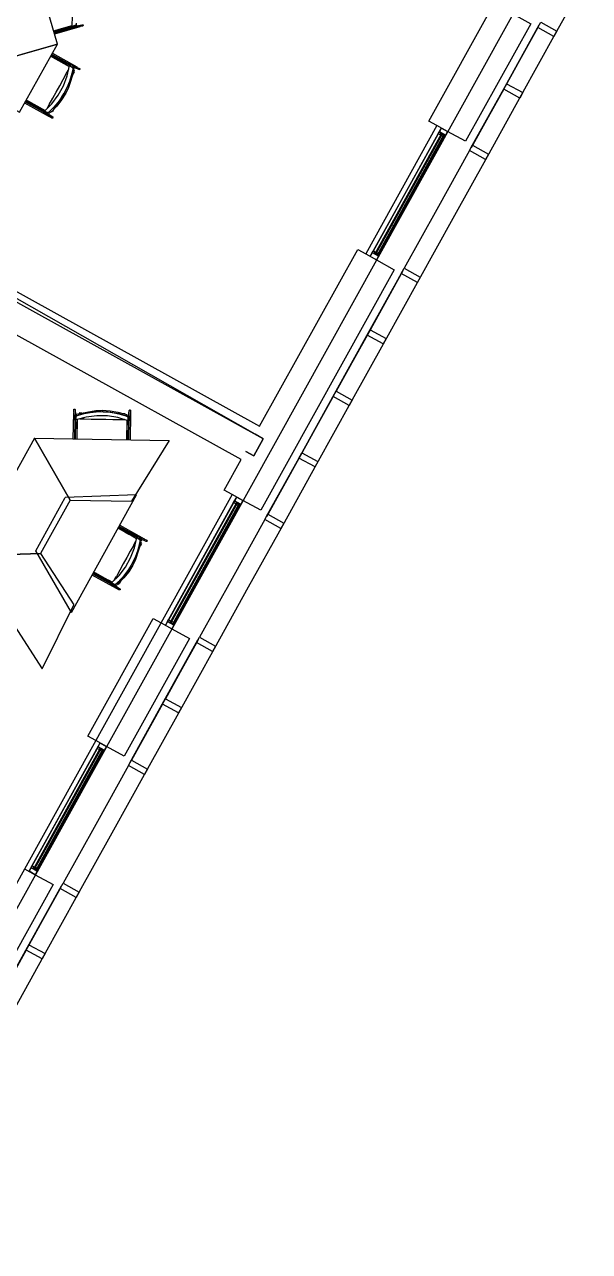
# Model space of a CAD drawing. Header units: metres. Extents: x 3.2 to 22.3, y 0.7 to 22.8.
# Drawn here: x 19.907 to 21.724, y 11.89 to 15.84 of the extents above; entities that cross this region are included whole.
import ezdxf

# ---------------------------------------------------------------- set-up
doc = ezdxf.new("R2010")
doc.units = ezdxf.units.M
for name, color, linetype in [('ARREDI', 9, 'Continuous'), ('INFISSI_VETRATE', 4, 'Continuous'), ('PARETI_STRUTTURE', 7, 'Continuous')]:
    doc.layers.add(name, color=color, linetype=linetype)

msp = doc.modelspace()

# ---------------------------------------------------------------- linework, layer by layer
at = {"layer": 'ARREDI'}
for points in [[(19.7714, 15.7082), (20.0123, 15.7772), (19.9432, 16.0181)], [(21.5621, 15.8392), (21.5625, 15.839), (21.4527, 15.641), (21.4524, 15.6412)], [(19.6716, 15.6796), (19.8908, 15.5581), (20.0122, 15.7772)], [(21.4524, 15.6412), (21.4527, 15.641), (21.343, 15.443), (21.3426, 15.4432)], [(21.241, 15.4949), (21.2471, 15.4915), (21.2438, 15.4856), (21.2377, 15.4889)], [(21.241, 15.4949), (21.2477, 15.507), (21.2677, 15.496), (21.2576, 15.4776), (21.2564, 15.4783), (21.2598, 15.4845)], [(21.2455, 15.4846), (21.2438, 15.4856), (21.2454, 15.4884), (21.2471, 15.4875)], [(21.2529, 15.4802), (21.2474, 15.4833), (21.2499, 15.4877), (21.2554, 15.4847)], [(21.2584, 15.482), (21.2565, 15.4785), (21.2551, 15.4793), (21.257, 15.4828)], [(21.0254, 15.1059), (21.0442, 15.0955), (21.0476, 15.1017), (21.0488, 15.101), (21.0387, 15.0827), (21.0187, 15.0938)], [(21.0254, 15.1059), (21.0287, 15.1119), (21.0347, 15.1085), (21.0314, 15.1026)], [(21.0365, 15.1076), (21.0349, 15.1047), (21.0332, 15.1057), (21.0347, 15.1085)], [(21.0442, 15.1036), (21.0417, 15.0992), (21.0362, 15.1022), (21.0386, 15.1067)], [(21.0456, 15.098), (21.0442, 15.0988), (21.0461, 15.1022), (21.0475, 15.1014)], [(21.1231, 15.0472), (21.1234, 15.047), (21.0137, 14.849), (21.0133, 14.8491)], [(21.0133, 14.8491), (21.0137, 14.849), (20.9039, 14.6509), (20.9035, 14.6511)], [(20.9035, 14.6511), (20.9039, 14.6509), (20.7941, 14.4529), (20.7938, 14.4531)], [(20.0719, 14.5674), (20.0709, 14.5703)], [(20.0532, 14.3092), (19.9383, 14.508)], [(20.7938, 14.4531), (20.7941, 14.4529), (20.6844, 14.2549), (20.684, 14.2551)], [(20.5824, 14.3068), (20.5885, 14.3035), (20.5852, 14.2975), (20.5791, 14.3009)], [(20.5824, 14.3068), (20.5891, 14.319), (20.6091, 14.3079), (20.599, 14.2895), (20.5978, 14.2902), (20.6012, 14.2964)], [(20.5869, 14.2966), (20.5852, 14.2975), (20.5868, 14.3004), (20.5885, 14.2994)], [(20.5943, 14.2921), (20.5888, 14.2952), (20.5913, 14.2996), (20.5968, 14.2966)], [(20.5998, 14.2939), (20.5979, 14.2904), (20.5965, 14.2912), (20.5984, 14.2947)], [(20.2676, 14.189), (20.2705, 14.1885)], [(20.3668, 13.9178), (20.3856, 13.9074), (20.389, 13.9136), (20.3902, 13.913), (20.38, 13.8946), (20.3601, 13.9057)], [(20.3668, 13.9178), (20.3701, 13.9238), (20.3761, 13.9205), (20.3728, 13.9145)], [(20.3778, 13.9195), (20.3763, 13.9166), (20.3746, 13.9176), (20.3761, 13.9204)], [(20.3856, 13.9155), (20.3831, 13.9111), (20.3776, 13.9141), (20.38, 13.9186)], [(20.387, 13.9099), (20.3856, 13.9107), (20.3875, 13.9142), (20.3889, 13.9134)], [(20.4645, 13.8591), (20.4648, 13.8589), (20.3551, 13.6609), (20.3547, 13.6611)], [(20.3547, 13.6611), (20.3551, 13.6609), (20.2453, 13.4629), (20.2449, 13.4631)], [(20.1434, 13.5148), (20.1494, 13.5114), (20.1461, 13.5055), (20.1401, 13.5088)], [(20.1434, 13.5148), (20.1501, 13.5269), (20.1701, 13.5158), (20.1599, 13.4975), (20.1587, 13.4981), (20.1622, 13.5043)], [(20.1478, 13.5045), (20.1461, 13.5055), (20.1477, 13.5083), (20.1494, 13.5074)], [(20.1552, 13.5001), (20.1497, 13.5031), (20.1522, 13.5076), (20.1577, 13.5045)], [(20.1608, 13.5018), (20.1589, 13.4984), (20.1574, 13.4992), (20.1594, 13.5026)], [(19.9277, 13.1258), (19.9465, 13.1154), (19.95, 13.1216), (19.9511, 13.1209), (19.941, 13.1026), (19.921, 13.1136)], [(19.9277, 13.1258), (19.931, 13.1317), (19.9371, 13.1284), (19.9338, 13.1224)], [(19.9388, 13.1275), (19.9372, 13.1246), (19.9355, 13.1255), (19.9371, 13.1284)], [(19.9465, 13.1235), (19.944, 13.119), (19.9385, 13.1221), (19.941, 13.1266)], [(19.9479, 13.1179), (19.9465, 13.1186), (19.9484, 13.1221), (19.9498, 13.1213)], [(20.0254, 13.067), (20.0258, 13.0668), (19.916, 12.8688), (19.9156, 12.869)], [(19.9156, 12.869), (19.916, 12.8688), (19.8062, 12.6708), (19.8059, 12.671)]]:
    msp.add_lwpolyline(points, close=True, dxfattribs=at)
for points in [[(20.0711, 15.8382), (20.0656, 15.8361), (20.0601, 15.834), (20.0603, 15.8682), (20.0556, 15.9021), (20.0462, 15.9351), (20.0321, 15.9664), (20.0138, 15.9953), (20.0196, 15.9965), (20.0254, 15.9976), (20.0263, 15.9973), (20.0276, 15.9962), (20.0291, 15.9945), (20.0306, 15.9925)], [(20.0728, 15.8452), (20.0726, 15.8428), (20.0722, 15.8405), (20.0717, 15.8389), (20.0711, 15.8382)], [(20.0728, 15.8452), (20.0726, 15.8426), (20.0722, 15.8404), (20.0717, 15.8389), (20.0711, 15.8382)], [(19.9999, 15.8203), (20.0038, 15.8214), (20.0184, 15.8256), (20.0331, 15.8298), (20.0478, 15.834), (20.0601, 15.8375)], [(20.0606, 15.8302), (20.0601, 15.8308), (20.0598, 15.8315), (20.0597, 15.8322), (20.0599, 15.8329), (20.0604, 15.8335)], [(20.0601, 15.834), (20.0631, 15.8337)], [(20.0631, 15.8337), (20.0601, 15.834)], [(20.0639, 15.8325), (20.064, 15.8317), (20.0638, 15.831), (20.0633, 15.8304), (20.0627, 15.83), (20.0622, 15.8298), (20.0622, 15.8298), (20.062, 15.8298), (20.0612, 15.8299), (20.0606, 15.8302)], [(20.075, 15.8379), (20.0695, 15.8357), (20.0681, 15.8352)], [(20.0721, 15.8345), (20.0715, 15.8351), (20.0712, 15.8358), (20.0712, 15.8365), (20.0714, 15.8372), (20.0718, 15.8378), (20.0718, 15.8378), (20.0724, 15.8382), (20.0725, 15.8383), (20.0731, 15.8384), (20.0738, 15.8383)], [(20.075, 15.8374), (20.0753, 15.8367), (20.0754, 15.836), (20.0752, 15.8353), (20.0748, 15.8347), (20.0747, 15.8346), (20.0742, 15.8343), (20.074, 15.8342), (20.0735, 15.8341), (20.0727, 15.8342), (20.0721, 15.8345)], [(20.0836, 15.8343), (20.0838, 15.8337)], [(20.0841, 15.8329), (20.084, 15.8332), (20.0838, 15.8337)], [(20.0841, 15.8328), (20.0841, 15.8328)], [(20.0909, 15.8387), (20.0913, 15.8393), (20.0919, 15.8397), (20.0924, 15.8399), (20.0924, 15.8399), (20.0926, 15.8399), (20.0934, 15.8398), (20.0941, 15.8395)], [(20.0941, 15.8395), (20.0946, 15.839), (20.0949, 15.8383), (20.0949, 15.8375), (20.0947, 15.8368), (20.0943, 15.8362), (20.0937, 15.8358), (20.0932, 15.8356), (20.0932, 15.8356), (20.0929, 15.8356), (20.0922, 15.8357), (20.0915, 15.836)], [(20.0507, 15.7047), (20.0416, 15.7098), (20.0303, 15.716), (20.019, 15.7223), (20.0077, 15.7286), (19.9964, 15.7348), (19.9905, 15.7381)], [(19.981, 15.5565), (19.9755, 15.5589), (19.9702, 15.5614), (19.9945, 15.5854), (20.0152, 15.6127), (20.0318, 15.6427), (20.044, 15.6747), (20.0515, 15.7081), (20.0564, 15.7049), (20.0613, 15.7016), (20.0617, 15.7007), (20.0618, 15.6991), (20.0617, 15.6968), (20.0614, 15.6943)], [(19.979, 15.5701), (19.9859, 15.5826), (19.9971, 15.6028), (20.0083, 15.6229), (20.0195, 15.6432), (20.0307, 15.6634), (20.0418, 15.6835), (20.0488, 15.696)], [(20.0614, 15.6943), (20.0571, 15.6754), (20.0512, 15.6568), (20.0439, 15.6387), (20.0364, 15.6238)], [(20.0614, 15.6942), (20.057, 15.6752), (20.0512, 15.6567), (20.0439, 15.6387), (20.0364, 15.6238)], [(20.042, 15.6838), (20.0488, 15.696)], [(20.0538, 15.7078), (20.0515, 15.7081)], [(20.0524, 15.708), (20.0519, 15.7085), (20.0516, 15.7092), (20.0516, 15.71), (20.0518, 15.7107), (20.0522, 15.7113), (20.0529, 15.7117)], [(20.0528, 15.7117), (20.0536, 15.7119), (20.0543, 15.7118), (20.0545, 15.7117), (20.0546, 15.7117), (20.055, 15.7114), (20.0555, 15.7109), (20.0558, 15.7102), (20.0558, 15.7095)], [(20.0589, 15.7052), (20.0603, 15.7043), (20.0638, 15.7019)], [(20.0613, 15.7016), (20.0617, 15.7008), (20.0619, 15.6991), (20.0617, 15.6969), (20.0614, 15.6944)], [(20.0647, 15.701), (20.064, 15.7008), (20.0632, 15.7009), (20.0627, 15.7012), (20.0626, 15.7013), (20.0621, 15.7018), (20.0618, 15.7025), (20.0618, 15.7032), (20.062, 15.7039), (20.0624, 15.7045), (20.0631, 15.7049)], [(20.0631, 15.6942), (20.0625, 15.6944), (20.062, 15.6944), (20.0618, 15.6945)], [(20.0631, 15.7049), (20.0638, 15.7051), (20.0645, 15.705), (20.0651, 15.7048), (20.0652, 15.7047), (20.0657, 15.7042), (20.0657, 15.7042), (20.066, 15.7035), (20.066, 15.7027), (20.0658, 15.702), (20.0653, 15.7014)], [(20.0638, 15.6941), (20.0646, 15.694), (20.0652, 15.6939)], [(20.0666, 15.6871), (20.0663, 15.6872), (20.0659, 15.6875), (20.0653, 15.6878), (20.0647, 15.6882)], [(20.0652, 15.6939), (20.0654, 15.695)], [(20.0654, 15.695), (20.0652, 15.6939)], [(20.0655, 15.7003), (20.0657, 15.6986)], [(20.0657, 15.6985), (20.0655, 15.7002)], [(20.0656, 15.6976), (20.0656, 15.6963)], [(20.0656, 15.6962), (20.0656, 15.6974)], [(20.0657, 15.6938), (20.066, 15.6938), (20.066, 15.6937), (20.066, 15.6937)], [(20.0747, 15.7031), (20.0744, 15.7025)], [(20.0751, 15.7038), (20.075, 15.7036), (20.0747, 15.7031)], [(20.0751, 15.7039), (20.0751, 15.7039)], [(20.0834, 15.6951), (20.0827, 15.695), (20.0819, 15.695), (20.0817, 15.6951), (20.0817, 15.6951), (20.0813, 15.6954), (20.0807, 15.6959)], [(20.0817, 15.6991), (20.0824, 15.6993), (20.0832, 15.6992), (20.0834, 15.6991), (20.0834, 15.6991), (20.0838, 15.6988), (20.0843, 15.6983), (20.0846, 15.6976), (20.0847, 15.6969), (20.0845, 15.6961), (20.084, 15.6955), (20.0834, 15.6951)], [(20.0252, 15.6049), (20.0337, 15.6189)], [(20.0337, 15.6188), (20.0252, 15.6049)], [(19.9125, 15.5972), (19.9214, 15.5923), (19.9347, 15.5849), (19.9481, 15.5775), (19.9615, 15.57), (19.9727, 15.5638)], [(19.979, 15.5701), (19.9857, 15.5823)], [(20.0249, 15.6044), (20.0136, 15.5888), (20.0009, 15.574), (19.9871, 15.5603)], [(20.0249, 15.6044), (20.0136, 15.5889), (20.001, 15.5741), (19.9872, 15.5604)], [(19.9679, 15.5584), (19.9679, 15.5591), (19.9681, 15.5598), (19.9686, 15.5604), (19.9693, 15.5607), (19.97, 15.5609)], [(19.9718, 15.5576), (19.9713, 15.557), (19.9707, 15.5567), (19.9699, 15.5565), (19.9692, 15.5567), (19.9688, 15.5569), (19.9687, 15.5569), (19.9686, 15.5571), (19.9681, 15.5576), (19.9679, 15.5584)], [(19.9702, 15.5614), (19.9721, 15.559)], [(19.9721, 15.559), (19.9702, 15.5614)], [(19.9834, 15.5536), (19.978, 15.556), (19.9767, 15.5566)], [(19.979, 15.5533), (19.979, 15.554), (19.9793, 15.5547), (19.9798, 15.5553), (19.9804, 15.5557), (19.9811, 15.5558), (19.9811, 15.5558), (19.9819, 15.5556), (19.982, 15.5556), (19.9825, 15.5553), (19.9829, 15.5547), (19.9832, 15.554)], [(19.9829, 15.5525), (19.9824, 15.552), (19.9818, 15.5516), (19.981, 15.5515), (19.981, 15.5515), (19.9803, 15.5516), (19.9802, 15.5517), (19.9797, 15.552), (19.9792, 15.5526), (19.979, 15.5533)], [(19.9871, 15.5603), (19.9852, 15.5587), (19.9833, 15.5574), (19.9818, 15.5566), (19.9809, 15.5565)], [(19.9871, 15.5603), (19.9851, 15.5586), (19.9833, 15.5574), (19.9818, 15.5566), (19.9809, 15.5565)], [(19.9868, 15.5552), (19.9857, 15.5544)], [(19.9858, 15.5545), (19.9868, 15.5552)], [(19.9863, 15.5436), (19.9863, 15.5436), (19.9863, 15.5436), (19.9865, 15.5439), (19.9867, 15.5443)], [(19.987, 15.5449), (19.9867, 15.5443)], [(19.9881, 15.5589), (19.9877, 15.5594), (19.9873, 15.5597), (19.9872, 15.5599)], [(19.9899, 15.5569), (19.99, 15.5567), (19.9901, 15.5567), (19.99, 15.5567), (19.9899, 15.5569), (19.9891, 15.5578), (19.9886, 15.5584), (19.9881, 15.5589)], [(19.9981, 15.5412), (19.9981, 15.5405), (19.9978, 15.5398), (19.9973, 15.5392), (19.9966, 15.5388), (19.9959, 15.5387), (19.9952, 15.5389), (19.9947, 15.5391), (19.9947, 15.5391), (19.9945, 15.5393), (19.9941, 15.5398), (19.9938, 15.5406)], [(19.9941, 15.5608), (19.9947, 15.5604), (19.9953, 15.5601), (19.9957, 15.5599), (19.996, 15.5597)], [(19.996, 15.5431), (19.9967, 15.5429), (19.9972, 15.5427), (19.9972, 15.5427), (19.9974, 15.5425), (19.9978, 15.5419), (19.9981, 15.5412)], [(20.0646, 14.5903), (20.0646, 14.5903), (20.0649, 14.5903), (20.0655, 14.5903)], [(20.0657, 14.5983), (20.0652, 14.5989), (20.065, 14.5996), (20.0649, 14.5998), (20.0649, 14.6003), (20.0652, 14.601), (20.0656, 14.6016), (20.0663, 14.602), (20.067, 14.6022), (20.0678, 14.602), (20.0684, 14.6017)], [(20.0655, 14.5903), (20.0661, 14.5903)], [(20.0684, 14.6017), (20.0689, 14.6011), (20.0692, 14.6004), (20.0692, 14.6002), (20.0692, 14.5997), (20.069, 14.599), (20.0685, 14.5984)], [(20.0693, 14.5791), (20.0688, 14.5797), (20.0686, 14.5804), (20.0685, 14.581), (20.0686, 14.5811), (20.0688, 14.5818), (20.0688, 14.5818), (20.0693, 14.5824), (20.0699, 14.5828), (20.0706, 14.5829)], [(20.0725, 14.5819), (20.0728, 14.5812), (20.0728, 14.5806), (20.0728, 14.5804), (20.0726, 14.5798), (20.0726, 14.5797), (20.0721, 14.5792), (20.0715, 14.5788), (20.0707, 14.5787), (20.07, 14.5788), (20.0693, 14.5791)], [(20.071, 14.5755), (20.0712, 14.5769), (20.0718, 14.5828)], [(20.2327, 14.5802), (20.235, 14.5792), (20.237, 14.5782), (20.2384, 14.5772), (20.2389, 14.5765), (20.2393, 14.5706), (20.2397, 14.5647), (20.207, 14.5749), (20.1732, 14.5803), (20.1389, 14.5808), (20.1049, 14.5765), (20.0719, 14.5674), (20.0725, 14.5733), (20.0731, 14.5792)], [(20.0731, 14.5792), (20.0737, 14.5799), (20.0751, 14.5808), (20.0772, 14.5818), (20.0795, 14.5826)], [(20.0731, 14.5792), (20.0736, 14.5799), (20.075, 14.5808), (20.0771, 14.5818), (20.0795, 14.5826)], [(20.0737, 14.5844), (20.0749, 14.585)], [(20.0749, 14.585), (20.0738, 14.5844)], [(20.0788, 14.5842), (20.0785, 14.5849), (20.0783, 14.5856), (20.0781, 14.5862), (20.0779, 14.5867), (20.0778, 14.587), (20.0778, 14.587), (20.0778, 14.587), (20.0779, 14.5868)], [(20.0787, 14.5842), (20.0789, 14.5836), (20.0791, 14.5832), (20.0792, 14.5829)], [(20.0795, 14.5826), (20.0982, 14.5878), (20.1174, 14.5914), (20.1365, 14.5934)], [(20.0796, 14.5827), (20.0984, 14.5878), (20.1175, 14.5914), (20.1366, 14.5934)], [(20.0834, 14.5906), (20.0834, 14.5906)], [(20.0834, 14.5906), (20.0834, 14.5903), (20.0834, 14.5899), (20.0834, 14.5892), (20.0834, 14.5885)], [(20.1535, 14.5938), (20.1371, 14.5934)], [(20.1372, 14.5934), (20.1535, 14.5938)], [(20.1591, 14.5937), (20.1757, 14.5928), (20.195, 14.5901), (20.214, 14.5859), (20.2326, 14.5802)], [(20.1591, 14.5937), (20.1758, 14.5928), (20.1951, 14.5901), (20.2141, 14.5859), (20.2327, 14.5802)], [(20.229, 14.5861), (20.229, 14.5868), (20.229, 14.5875), (20.229, 14.588), (20.229, 14.5883)], [(20.2327, 14.5802), (20.2351, 14.5792), (20.2371, 14.5782), (20.2384, 14.5772), (20.2389, 14.5765)], [(20.233, 14.5804), (20.2331, 14.5807), (20.2333, 14.5811), (20.2335, 14.5817)], [(20.2335, 14.5817), (20.2337, 14.5824), (20.234, 14.5831), (20.2342, 14.5837), (20.2344, 14.5842), (20.2345, 14.5844)], [(20.2352, 14.5833), (20.2342, 14.5837)], [(20.2342, 14.5837), (20.2352, 14.5833)], [(20.2375, 14.5823), (20.2364, 14.5828)], [(20.2365, 14.5828), (20.2377, 14.5822)], [(20.2399, 14.5808), (20.2385, 14.5818)], [(20.2385, 14.5817), (20.2399, 14.5808)], [(20.2427, 14.5763), (20.2421, 14.576), (20.2413, 14.5759), (20.2406, 14.5761), (20.2399, 14.5764), (20.2395, 14.577), (20.2395, 14.577), (20.2393, 14.5777), (20.2393, 14.5779), (20.2393, 14.5785), (20.2396, 14.5791), (20.2401, 14.5797)], [(20.2405, 14.5785), (20.2408, 14.5742), (20.2409, 14.5726)], [(20.2408, 14.58), (20.2416, 14.5801), (20.2423, 14.58), (20.2429, 14.5796), (20.2434, 14.579), (20.2434, 14.5789), (20.2436, 14.5783), (20.2436, 14.5781), (20.2435, 14.5776), (20.2432, 14.5769), (20.2427, 14.5763)], [(20.2442, 14.5955), (20.2437, 14.5961), (20.2435, 14.5969), (20.2435, 14.5974), (20.2436, 14.5976), (20.2439, 14.5983), (20.2444, 14.5988)], [(20.2444, 14.5988), (20.245, 14.5992), (20.2458, 14.5993), (20.2465, 14.5991), (20.2471, 14.5987), (20.2476, 14.5981), (20.2478, 14.5974), (20.2478, 14.5969), (20.2478, 14.5966), (20.2475, 14.5959), (20.247, 14.5954)], [(20.2463, 14.5874), (20.247, 14.5873)], [(20.2478, 14.5873), (20.2478, 14.5873), (20.2475, 14.5873), (20.247, 14.5873)], [(20.0682, 14.5669), (20.0677, 14.5675), (20.0674, 14.5682), (20.0674, 14.5684), (20.0674, 14.5689), (20.0676, 14.5697), (20.0681, 14.5702), (20.0688, 14.5706), (20.0695, 14.5708)], [(20.0714, 14.5676), (20.071, 14.567), (20.0703, 14.5666), (20.0696, 14.5665), (20.0688, 14.5666), (20.0682, 14.5669)], [(20.0754, 14.5684), (20.0751, 14.5556), (20.0749, 14.5403), (20.0747, 14.525), (20.0744, 14.5098), (20.0743, 14.5058)], [(20.0979, 14.5705), (20.0839, 14.5707)], [(20.0839, 14.5707), (20.0983, 14.5705), (20.1213, 14.5701), (20.1443, 14.5698), (20.1675, 14.5694), (20.1905, 14.569), (20.2135, 14.5686), (20.2279, 14.5684)], [(20.2279, 14.5684), (20.2147, 14.5686)], [(20.2364, 14.5658), (20.2362, 14.5553), (20.236, 14.5424), (20.2358, 14.5295), (20.2356, 14.5166), (20.2354, 14.5036)], [(20.2397, 14.5647), (20.2406, 14.5668)], [(20.2435, 14.5641), (20.2428, 14.5638), (20.2421, 14.5637), (20.2413, 14.5639), (20.2407, 14.5643), (20.2402, 14.5649), (20.24, 14.5656)], [(20.2408, 14.5761), (20.2408, 14.5761)], [(20.2411, 14.57), (20.241, 14.571)], [(20.243, 14.5678), (20.2436, 14.5674), (20.2441, 14.5668), (20.2443, 14.5661), (20.2443, 14.5656), (20.2443, 14.5653), (20.244, 14.5647), (20.2435, 14.5641)], [(19.9383, 14.508), (19.7283, 14.1292), (19.9578, 14.137)], [(19.9383, 14.508), (20.3714, 14.501), (20.2501, 14.306)], [(20.0532, 14.3092), (19.9578, 14.137), (19.7283, 14.1292)], [(19.9423, 14.1456), (20.0377, 14.3178)], [(20.0572, 13.9469), (20.2672, 14.3257), (20.0377, 14.3178)], [(20.0532, 14.3092), (20.2501, 14.306)], [(20.2031, 14.0411), (20.2013, 14.0396), (20.1994, 14.0383), (20.1979, 14.0375), (20.197, 14.0373), (20.1916, 14.0398), (20.1862, 14.0422), (20.2105, 14.0663), (20.2312, 14.0936), (20.2479, 14.1236), (20.2601, 14.1556), (20.2676, 14.189), (20.2725, 14.1857), (20.2774, 14.1824)], [(20.2077, 14.2183), (20.2155, 14.2139), (20.2289, 14.2065), (20.2422, 14.1991), (20.2556, 14.1917), (20.2668, 14.1855)], [(20.2684, 14.1888), (20.2679, 14.1893), (20.2676, 14.19), (20.2676, 14.1908), (20.2678, 14.1915), (20.2683, 14.1921), (20.2689, 14.1925)], [(20.2689, 14.1925), (20.2696, 14.1927), (20.2704, 14.1926), (20.2706, 14.1925), (20.2706, 14.1925), (20.271, 14.1923), (20.2715, 14.1917), (20.2718, 14.191), (20.2719, 14.1903), (20.2716, 14.1895)], [(20.2751, 14.186), (20.2763, 14.1851), (20.2812, 14.1818)], [(20.28, 14.1817), (20.2793, 14.1817), (20.2787, 14.182), (20.2786, 14.1821), (20.2781, 14.1826), (20.2781, 14.1826), (20.2778, 14.1833), (20.2778, 14.184), (20.278, 14.1847), (20.2785, 14.1853), (20.2791, 14.1857)], [(20.2791, 14.1857), (20.2798, 14.1859), (20.2806, 14.1858), (20.2811, 14.1856), (20.2812, 14.1855), (20.2817, 14.185), (20.2817, 14.185), (20.282, 14.1843), (20.282, 14.1836), (20.2818, 14.1828), (20.2813, 14.1822)], [(20.2908, 14.1839), (20.2904, 14.1833)], [(20.2912, 14.1846), (20.291, 14.1844), (20.2908, 14.1839)], [(20.2912, 14.1847), (20.2912, 14.1847)], [(20.0572, 13.9469), (19.9423, 14.1456)], [(20.2648, 14.1768), (20.2579, 14.1643), (20.2467, 14.1442), (20.2355, 14.124), (20.2243, 14.1038), (20.2131, 14.0836), (20.202, 14.0635), (20.195, 14.0509)], [(20.2581, 14.1646), (20.2648, 14.1769)], [(20.2774, 14.1752), (20.2731, 14.1562), (20.2673, 14.1376), (20.2601, 14.1198)], [(20.2774, 14.175), (20.2731, 14.1561), (20.2673, 14.1375), (20.2601, 14.1197)], [(20.2774, 14.1824), (20.2777, 14.1816), (20.2779, 14.1799), (20.2778, 14.1776), (20.2774, 14.1752)], [(20.2774, 14.1824), (20.2777, 14.1816), (20.2779, 14.18), (20.2778, 14.1777), (20.2774, 14.1752)], [(20.2791, 14.1751), (20.2785, 14.1752), (20.2781, 14.1753), (20.2778, 14.1753)], [(20.2799, 14.1749), (20.2806, 14.1748), (20.2813, 14.1747), (20.2818, 14.1746), (20.282, 14.1746), (20.2821, 14.1746), (20.2821, 14.1746), (20.2818, 14.1746)], [(20.2826, 14.1679), (20.2824, 14.1681), (20.282, 14.1683), (20.2814, 14.1686), (20.2807, 14.169)], [(20.2816, 14.1802), (20.2817, 14.1794), (20.2817, 14.1781)], [(20.2817, 14.1794), (20.2817, 14.1781)], [(20.2994, 14.1759), (20.2987, 14.1758), (20.298, 14.1759), (20.2977, 14.1759), (20.2977, 14.1759), (20.2973, 14.1762), (20.2968, 14.1767)], [(20.2977, 14.1799), (20.2985, 14.1801), (20.2992, 14.18), (20.2994, 14.1799), (20.2995, 14.1799), (20.2999, 14.1797), (20.3004, 14.1791), (20.3007, 14.1784), (20.3007, 14.1777), (20.3005, 14.177), (20.3, 14.1764), (20.2994, 14.1759)], [(19.7283, 14.1292), (19.9637, 13.7656), (20.0648, 13.9718)], [(19.9578, 14.137), (20.0648, 13.9718)], [(20.2598, 14.1192), (20.2525, 14.1046)], [(20.2525, 14.1046), (20.2598, 14.1192)], [(20.1296, 14.0774), (20.1344, 14.0748), (20.157, 14.0622), (20.1683, 14.056), (20.1796, 14.0497), (20.1887, 14.0447)], [(20.2498, 14.0997), (20.2411, 14.0854), (20.2296, 14.0696), (20.217, 14.0548), (20.2031, 14.0411)], [(20.2498, 14.0997), (20.2411, 14.0854), (20.2297, 14.0697), (20.217, 14.0549), (20.2032, 14.0412)], [(20.1839, 14.0392), (20.1839, 14.0399), (20.1842, 14.0406), (20.1847, 14.0412), (20.1853, 14.0416), (20.1861, 14.0417), (20.1868, 14.0415)], [(20.1879, 14.0384), (20.1874, 14.0378), (20.1867, 14.0375), (20.186, 14.0374), (20.1852, 14.0375), (20.1848, 14.0377), (20.1848, 14.0377), (20.1846, 14.0379), (20.1841, 14.0385), (20.1839, 14.0392)], [(20.1862, 14.0422), (20.1877, 14.0404)], [(20.1902, 14.0385), (20.1911, 14.0381)], [(20.1977, 14.0352), (20.1941, 14.0368), (20.1926, 14.0375)], [(20.195, 14.0509), (20.2018, 14.0631)], [(20.195, 14.0341), (20.1951, 14.0348), (20.1953, 14.0355), (20.1958, 14.0361), (20.1964, 14.0365), (20.1972, 14.0366), (20.1972, 14.0366), (20.1979, 14.0365), (20.198, 14.0364), (20.1985, 14.0361), (20.199, 14.0355), (20.1992, 14.0348)], [(20.1992, 14.034), (20.1989, 14.0333), (20.1984, 14.0328), (20.1978, 14.0324), (20.1971, 14.0323), (20.197, 14.0323), (20.1964, 14.0324), (20.1962, 14.0325), (20.1957, 14.0328), (20.1953, 14.0334), (20.195, 14.0341)], [(20.2031, 14.0411), (20.2012, 14.0395), (20.1993, 14.0382), (20.1978, 14.0374), (20.197, 14.0373)], [(20.2003, 14.0345), (20.2017, 14.0352)], [(20.2017, 14.0352), (20.2003, 14.0345)], [(20.2024, 14.0244), (20.2023, 14.0244), (20.2024, 14.0245), (20.2025, 14.0247), (20.2028, 14.0252)], [(20.2026, 14.0358), (20.2037, 14.0366)], [(20.2036, 14.0365), (20.2026, 14.0358)], [(20.2031, 14.0257), (20.2028, 14.0252)], [(20.2041, 14.0397), (20.2037, 14.0402), (20.2034, 14.0405), (20.2032, 14.0407)], [(20.2041, 14.0397), (20.2046, 14.0392), (20.2051, 14.0386), (20.2055, 14.0381), (20.2059, 14.0377), (20.2061, 14.0375)], [(20.2047, 14.0374), (20.2056, 14.0381)], [(20.2061, 14.0375), (20.2061, 14.0375)], [(20.2101, 14.0416), (20.2108, 14.0412), (20.2113, 14.0409), (20.2118, 14.0407), (20.212, 14.0406)], [(20.2141, 14.0221), (20.2141, 14.0213), (20.2138, 14.0206), (20.2133, 14.02), (20.2127, 14.0197), (20.2119, 14.0196), (20.2112, 14.0197), (20.2108, 14.0199), (20.2108, 14.0199), (20.2106, 14.0201), (20.2101, 14.0207), (20.2099, 14.0214)], [(20.212, 14.0239), (20.2128, 14.0237), (20.2132, 14.0235), (20.2132, 14.0235), (20.2134, 14.0233), (20.2139, 14.0228), (20.2141, 14.0221)]]:
    msp.add_lwpolyline(points, dxfattribs=at)
at = {"layer": 'INFISSI_VETRATE'}
for points in [[(21.2488, 15.4858), (21.2428, 15.4798)], [(21.2142, 15.4233), (21.2081, 15.4173)], [(21.2364, 15.4456), (21.2304, 15.4395)], [(21.2018, 15.3831), (21.1957, 15.377)], [(21.1796, 15.3609), (21.1735, 15.3548)], [(21.1449, 15.2984), (21.1389, 15.2923)], [(21.1671, 15.3206), (21.1611, 15.3146)], [(21.1325, 15.2581), (21.1265, 15.2521)], [(21.1103, 15.2359), (21.1042, 15.2299)], [(21.0757, 15.1734), (21.0696, 15.1674)], [(21.0979, 15.1957), (21.0918, 15.1896)], [(21.0633, 15.1332), (21.0572, 15.1271)], [(21.041, 15.111), (21.035, 15.1049)], [(20.5908, 14.2988), (20.5848, 14.2928)], [(20.5562, 14.2363), (20.5501, 14.2303)], [(20.5784, 14.2586), (20.5724, 14.2525)], [(20.5438, 14.1961), (20.5377, 14.19)], [(20.5216, 14.1739), (20.5155, 14.1678)], [(20.4869, 14.1114), (20.4809, 14.1053)], [(20.5091, 14.1336), (20.5031, 14.1276)], [(20.4745, 14.0711), (20.4685, 14.0651)], [(20.4523, 14.0489), (20.4462, 14.0429)], [(20.4177, 13.9865), (20.4116, 13.9804)], [(20.4399, 14.0087), (20.4338, 14.0026)], [(20.4053, 13.9462), (20.3992, 13.9401)], [(20.383, 13.924), (20.377, 13.9179)], [(20.1406, 13.4867), (20.1346, 13.4806)], [(20.1582, 13.5043), (20.1568, 13.5028)], [(20.1282, 13.4464), (20.1221, 13.4404)], [(20.106, 13.4242), (20.0999, 13.4181)], [(20.0713, 13.3617), (20.0653, 13.3557)], [(20.0936, 13.3839), (20.0875, 13.3779)], [(20.0589, 13.3215), (20.0529, 13.3154)], [(20.0367, 13.2992), (20.0307, 13.2932)], [(20.0021, 13.2368), (19.996, 13.2307)], [(20.0243, 13.259), (20.0182, 13.2529)], [(19.9897, 13.1965), (19.9836, 13.1905)], [(19.9674, 13.1743), (19.9614, 13.1682)], [(19.955, 13.134), (19.949, 13.128)]]:
    msp.add_lwpolyline(points, dxfattribs=at)
at = {"layer": 'PARETI_STRUTTURE'}
for points in [[(21.7069, 16.288), (16.6481, 7.1621)], [(21.7239, 16.0084), (21.6141, 15.8104)], [(21.2333, 15.515), (21.2075, 15.5294), (21.4174, 15.9082)], [(20.6485, 14.521), (18.3204, 15.8454), (20.6628, 14.5469)], [(21.4777, 15.8748), (21.5349, 15.8431), (21.3249, 15.4643), (21.2677, 15.496)], [(20.6438, 14.4516), (20.6743, 14.5067), (18.3319, 15.8052), (18.3014, 15.7501)], [(19.9999, 15.8203), (20.0601, 15.8375)], [(20.0626, 15.8337), (20.0011, 15.8161)], [(20.0018, 15.8137), (20.062, 15.831)], [(20.0841, 15.8328), (20.003, 15.8096)], [(20.0614, 15.8341), (20.0924, 15.8399)], [(20.0725, 15.8383), (20.0724, 15.8382), (20.0723, 15.8382), (20.072, 15.8381), (20.0719, 15.838), (20.0713, 15.8378), (20.0712, 15.8378), (20.0707, 15.8376), (20.0705, 15.8375), (20.0702, 15.8374), (20.07, 15.8374), (20.0699, 15.8373), (20.0698, 15.8373), (20.0693, 15.8371), (20.0692, 15.8371), (20.069, 15.837), (20.0689, 15.837), (20.0687, 15.8369), (20.0686, 15.8368), (20.0679, 15.8366), (20.0678, 15.8366), (20.0677, 15.8365), (20.0673, 15.8364), (20.0672, 15.8364), (20.0667, 15.8362), (20.0666, 15.8361), (20.0665, 15.8361), (20.066, 15.8359), (20.0658, 15.8359), (20.0656, 15.8358), (20.0655, 15.8357), (20.0652, 15.8357), (20.0651, 15.8356), (20.0646, 15.8354), (20.0645, 15.8354), (20.0643, 15.8353), (20.0642, 15.8353), (20.064, 15.8352), (20.0639, 15.8352), (20.0632, 15.8349), (20.0631, 15.8349), (20.0626, 15.8347), (20.0625, 15.8347), (20.0621, 15.8345), (20.062, 15.8345), (20.0619, 15.8345), (20.0618, 15.8344), (20.0615, 15.8343)], [(20.0932, 15.8356), (20.0622, 15.8298)], [(20.0622, 15.8311), (20.065, 15.8319)], [(20.063, 15.8302), (20.074, 15.8342)], [(20.0713, 15.8362), (20.0703, 15.836)], [(21.5577, 15.8304), (21.4575, 15.6496), (21.5092, 15.621), (21.4996, 15.6038), (21.448, 15.6324), (21.4575, 15.6496)], [(21.6141, 15.8104), (21.5044, 15.6124)], [(20.0507, 15.7047), (19.9905, 15.738)], [(19.9926, 15.7418), (20.0535, 15.7081)], [(20.0568, 15.7091), (19.9938, 15.744)], [(19.9959, 15.7478), (20.0751, 15.7039)], [(20.6036, 14.4401), (18.3422, 15.6938)], [(20.0618, 15.6945), (20.0612, 15.6916), (20.0549, 15.6673), (20.0461, 15.6438), (20.0351, 15.6213)], [(20.066, 15.6937), (20.048, 15.6373), (20.0389, 15.6192)], [(20.0538, 15.7073), (20.0528, 15.7077)], [(20.0528, 15.7075), (20.0627, 15.7012)], [(20.0546, 15.7117), (20.0834, 15.6991)], [(20.0641, 15.7028), (20.0596, 15.7047)], [(20.061, 15.7039), (20.0619, 15.7034)], [(20.0666, 15.6871), (20.0631, 15.6809)], [(20.0817, 15.6951), (20.065, 15.7024)], [(20.0351, 15.6213), (20.0337, 15.6188), (20.0202, 15.5976), (20.0046, 15.5779), (19.9872, 15.5599)], [(20.0389, 15.6192), (20.0255, 15.5977), (20.0101, 15.5777), (19.9928, 15.5593), (19.9901, 15.5567)], [(21.448, 15.6324), (21.3477, 15.4516), (21.3994, 15.423), (21.3898, 15.4058), (21.3382, 15.4344), (21.3477, 15.4516)], [(21.5044, 15.6124), (21.3946, 15.4144)], [(19.9863, 15.5436), (19.9071, 15.5875)], [(19.9092, 15.5913), (19.9694, 15.5579)], [(19.9718, 15.5594), (19.9104, 15.5935)], [(19.9125, 15.5972), (19.9727, 15.5639)], [(19.9997, 15.5664), (19.996, 15.5597)], [(19.9947, 15.5391), (19.9688, 15.5569)], [(19.9695, 15.5567), (19.9802, 15.5517)], [(19.9696, 15.5578), (19.9722, 15.5564)], [(19.9712, 15.5605), (19.9972, 15.5427)], [(19.9714, 15.5606), (19.9715, 15.5605), (19.9716, 15.5605), (19.9718, 15.5604), (19.9719, 15.5604), (19.972, 15.5603), (19.9721, 15.5603), (19.9722, 15.5602), (19.9724, 15.5602), (19.9725, 15.5601), (19.9726, 15.56), (19.9727, 15.56), (19.9728, 15.5599), (19.9731, 15.5598), (19.9732, 15.5597), (19.9733, 15.5597), (19.9734, 15.5596), (19.9735, 15.5596), (19.9737, 15.5595), (19.9738, 15.5595), (19.9739, 15.5594), (19.974, 15.5594), (19.9741, 15.5593), (19.9744, 15.5592), (19.9745, 15.5591), (19.9746, 15.5591), (19.9747, 15.559), (19.9749, 15.559), (19.975, 15.5589), (19.9751, 15.5589), (19.9752, 15.5588), (19.9753, 15.5587), (19.9754, 15.5587), (19.9756, 15.5586), (19.9757, 15.5586), (19.9758, 15.5585), (19.9759, 15.5585), (19.9762, 15.5584), (19.9763, 15.5583), (19.9764, 15.5582), (19.9765, 15.5582), (19.9766, 15.5581), (19.9767, 15.5581), (19.9769, 15.558), (19.977, 15.558), (19.9771, 15.5579), (19.9772, 15.5578), (19.9773, 15.5578), (19.9774, 15.5577), (19.9777, 15.5576), (19.9778, 15.5576), (19.9779, 15.5575), (19.978, 15.5575), (19.9782, 15.5574), (19.9783, 15.5573), (19.9784, 15.5573), (19.9785, 15.5572), (19.9786, 15.5572), (19.9788, 15.5571), (19.979, 15.557), (19.9791, 15.557), (19.9792, 15.5569), (19.9794, 15.5568), (19.9795, 15.5568), (19.9796, 15.5567), (19.9797, 15.5567), (19.9798, 15.5566), (19.9799, 15.5566), (19.9801, 15.5565), (19.9802, 15.5564), (19.9803, 15.5564), (19.9805, 15.5563), (19.9807, 15.5562), (19.9808, 15.5562), (19.9809, 15.5561), (19.981, 15.5561), (19.9811, 15.556), (19.9813, 15.5559), (19.9814, 15.5559), (19.9815, 15.5558), (19.9816, 15.5558), (19.9817, 15.5557), (19.9818, 15.5557), (19.982, 15.5556), (19.982, 15.5556)], [(19.9797, 15.555), (19.9787, 15.5556)], [(21.2334, 15.515), (21.0043, 15.1017)], [(21.0287, 15.1119), (21.2375, 15.4885)], [(21.0288, 15.1121), (21.2376, 15.4887)], [(21.2499, 15.4877), (21.0362, 15.1022), (21.0341, 15.1033), (21.2476, 15.4885)], [(21.0488, 15.1011), (21.2576, 15.4776), (21.2631, 15.4877)], [(21.2677, 15.496), (21.1532, 15.2893)], [(21.2677, 15.496), (21.2333, 15.515)], [(21.2377, 15.4889), (21.2478, 15.507)], [(21.2576, 15.4776), (21.0488, 15.101)], [(21.3382, 15.4344), (21.2332, 15.245)], [(21.3946, 15.4144), (21.2848, 15.2163)], [(21.1532, 15.2893), (21.0386, 15.0827)], [(21.2332, 15.245), (21.1282, 15.0556), (21.1798, 15.0269), (21.1703, 15.0097), (21.1187, 15.0384), (21.1282, 15.0556)], [(21.2848, 15.2163), (21.1751, 15.0183)], [(20.6628, 14.5469), (20.9784, 15.1161)], [(20.9784, 15.1161), (21.0042, 15.1018)], [(21.0042, 15.1018), (21.0386, 15.0827)], [(21.0187, 15.0938), (21.0287, 15.1119)], [(21.0387, 15.0827), (21.0958, 15.051), (20.6663, 14.2762), (20.6091, 14.3079)], [(21.1187, 15.0384), (21.0184, 14.8576), (21.0701, 14.8289), (21.0605, 14.8117), (21.0089, 14.8403), (21.0184, 14.8576)], [(21.1751, 15.0183), (21.0653, 14.8203)], [(21.0089, 14.8403), (20.9087, 14.6596), (20.9603, 14.6309), (20.9508, 14.6137), (20.8991, 14.6423), (20.9087, 14.6596)], [(21.0653, 14.8203), (20.9555, 14.6223)], [(20.8991, 14.6423), (20.7989, 14.4615), (20.8505, 14.4329), (20.841, 14.4157), (20.7894, 14.4443), (20.7989, 14.4615)], [(20.9555, 14.6223), (20.8458, 14.4243)], [(20.0632, 14.506), (20.0646, 14.5903)], [(20.0674, 14.5684), (20.0649, 14.5998)], [(20.0685, 14.581), (20.0685, 14.5809), (20.0685, 14.5808), (20.0685, 14.5806), (20.0685, 14.5804), (20.0685, 14.5802), (20.0685, 14.5801), (20.0685, 14.58), (20.0684, 14.5797), (20.0684, 14.5796), (20.0684, 14.5795), (20.0684, 14.5793), (20.0684, 14.5792), (20.0684, 14.5791), (20.0684, 14.5789), (20.0684, 14.5788), (20.0683, 14.5787), (20.0683, 14.5785), (20.0683, 14.5784), (20.0683, 14.5781), (20.0683, 14.578), (20.0683, 14.5779), (20.0683, 14.5777), (20.0683, 14.5775), (20.0683, 14.5774), (20.0682, 14.5772), (20.0682, 14.5771), (20.0682, 14.577), (20.0682, 14.5768), (20.0682, 14.5766), (20.0682, 14.5764), (20.0682, 14.5763), (20.0682, 14.5762), (20.0681, 14.5759), (20.0681, 14.5758), (20.0681, 14.5757), (20.0681, 14.5755), (20.0681, 14.5754), (20.0681, 14.5753), (20.0681, 14.5751), (20.0681, 14.575), (20.068, 14.5749), (20.068, 14.5747), (20.068, 14.5746), (20.068, 14.5744), (20.068, 14.5742), (20.068, 14.5741), (20.068, 14.574), (20.0679, 14.5737), (20.0679, 14.5736), (20.0679, 14.5734), (20.0679, 14.5733), (20.0679, 14.5732), (20.0679, 14.573), (20.0679, 14.5729), (20.0679, 14.5728), (20.0679, 14.5726), (20.0678, 14.5725), (20.0678, 14.5724), (20.0678, 14.5721), (20.0678, 14.572), (20.0678, 14.5719), (20.0678, 14.5717), (20.0678, 14.5716), (20.0678, 14.5715), (20.0678, 14.5713), (20.0678, 14.5712), (20.0677, 14.5711), (20.0677, 14.571), (20.0677, 14.5708), (20.0677, 14.5707), (20.0677, 14.5706), (20.0677, 14.5704), (20.0677, 14.5703), (20.0677, 14.5702), (20.0677, 14.57), (20.0676, 14.5699), (20.0676, 14.5698), (20.0676, 14.5696), (20.0676, 14.5695), (20.0676, 14.5694), (20.0676, 14.5692), (20.0674, 14.5684)], [(20.0692, 14.6002), (20.0717, 14.5688)], [(20.0712, 14.5769), (20.0712, 14.5788)], [(20.0719, 14.5689), (20.0728, 14.5806)], [(20.0778, 14.587), (20.1362, 14.5977), (20.1564, 14.5982)], [(20.0792, 14.5829), (20.082, 14.5838), (20.1064, 14.5896), (20.1312, 14.593), (20.1563, 14.5938)], [(20.0834, 14.5906), (20.0911, 14.5905)], [(20.1563, 14.5938), (20.1592, 14.5938), (20.1842, 14.5918), (20.2089, 14.5874), (20.233, 14.5804)], [(20.1564, 14.5982), (20.1816, 14.5965), (20.2065, 14.5923), (20.2309, 14.5857), (20.2345, 14.5845)], [(20.2219, 14.5884), (20.229, 14.5883)], [(20.24, 14.5661), (20.2435, 14.5974)], [(20.2478, 14.5969), (20.2443, 14.5656)], [(20.2478, 14.5873), (20.2465, 14.503)], [(20.2479, 14.5972), (20.2479, 14.5958), (20.2479, 14.5942), (20.2479, 14.5909), (20.2478, 14.5873)], [(20.0686, 14.5685), (20.0676, 14.5059)], [(20.0686, 14.5717), (20.0686, 14.5687)], [(20.07, 14.5058), (20.0711, 14.5698)], [(20.0754, 14.5684), (20.0744, 14.5058)], [(20.2353, 14.5032), (20.2363, 14.5658)], [(20.2393, 14.5779), (20.2393, 14.5779), (20.2393, 14.5777), (20.2393, 14.5776), (20.2393, 14.5775), (20.2393, 14.5773), (20.2393, 14.5772), (20.2393, 14.5769), (20.2393, 14.5768), (20.2393, 14.5767), (20.2393, 14.5765), (20.2393, 14.5764), (20.2393, 14.5763), (20.2393, 14.5761), (20.2394, 14.576), (20.2394, 14.5759), (20.2394, 14.5758), (20.2394, 14.5755), (20.2394, 14.5754), (20.2394, 14.5752), (20.2394, 14.5751), (20.2394, 14.575), (20.2394, 14.5748), (20.2394, 14.5747), (20.2394, 14.5746), (20.2394, 14.5744), (20.2394, 14.5743), (20.2394, 14.5742), (20.2395, 14.574), (20.2395, 14.5738), (20.2395, 14.5737), (20.2395, 14.5735), (20.2395, 14.5734), (20.2395, 14.5733), (20.2395, 14.5731), (20.2395, 14.573), (20.2395, 14.5729), (20.2395, 14.5727), (20.2395, 14.5726), (20.2395, 14.5723), (20.2395, 14.5722), (20.2395, 14.5721), (20.2396, 14.572), (20.2396, 14.5718), (20.2396, 14.5717), (20.2396, 14.5716), (20.2396, 14.5714), (20.2396, 14.5713), (20.2396, 14.5712), (20.2396, 14.571), (20.2396, 14.5709), (20.2396, 14.5706), (20.2396, 14.5705), (20.2396, 14.5704), (20.2396, 14.5702), (20.2396, 14.5701), (20.2397, 14.57), (20.2397, 14.5699), (20.2397, 14.5697), (20.2397, 14.5696), (20.2397, 14.5695), (20.2397, 14.5692), (20.2397, 14.5691), (20.2397, 14.5689), (20.2397, 14.5688), (20.2397, 14.5687), (20.2397, 14.5685), (20.2397, 14.5684), (20.2397, 14.5683), (20.2397, 14.5682), (20.2397, 14.568), (20.2397, 14.5679), (20.2398, 14.5678), (20.2398, 14.5675), (20.2398, 14.5674), (20.2398, 14.5672), (20.2398, 14.5671), (20.2398, 14.567), (20.2398, 14.5668), (20.2398, 14.5667), (20.2398, 14.5666), (20.2398, 14.5665), (20.2398, 14.5663), (20.2398, 14.5662)], [(20.2407, 14.5664), (20.2397, 14.5031)], [(20.2408, 14.5761), (20.2408, 14.5742)], [(20.2421, 14.503), (20.2432, 14.5688)], [(20.2442, 14.5664), (20.2436, 14.5781)], [(20.6743, 14.5067), (20.6438, 14.4516), (20.618, 14.4659)], [(20.6743, 14.5067), (20.6485, 14.521)], [(20.618, 14.4659), (20.6438, 14.4516)], [(20.5747, 14.327), (20.5489, 14.3413), (20.6036, 14.4401)], [(20.7894, 14.4443), (20.6891, 14.2635), (20.7408, 14.2349), (20.7312, 14.2177), (20.6796, 14.2463), (20.6891, 14.2635)], [(20.8458, 14.4243), (20.736, 14.2263)], [(20.5748, 14.3269), (19.3578, 12.1315)], [(20.6091, 14.3079), (20.4946, 14.1013)], [(20.6091, 14.3079), (20.5747, 14.327)], [(20.5791, 14.3009), (20.5892, 14.3189)], [(20.3701, 13.9238), (20.5791, 14.3009)], [(20.3702, 13.924), (20.579, 14.3006)], [(20.5913, 14.2997), (20.3776, 13.9141), (20.3755, 13.9153), (20.564, 14.2554)], [(20.3902, 13.913), (20.599, 14.2895)], [(20.599, 14.2895), (20.3902, 13.913)], [(20.5642, 14.2556), (20.5892, 14.3008)], [(20.2701, 14.1914), (20.2109, 14.2242)], [(20.2131, 14.228), (20.2912, 14.1847)], [(20.6796, 14.2463), (20.5746, 14.0569)], [(20.736, 14.2263), (20.6262, 14.0283)], [(20.2668, 14.1855), (20.2076, 14.2183)], [(20.2098, 14.2221), (20.27, 14.1886)], [(20.2698, 14.1881), (20.2689, 14.1885)], [(20.2689, 14.1883), (20.2787, 14.182)], [(20.2728, 14.1899), (20.2703, 14.1913)], [(20.2706, 14.1925), (20.2995, 14.1799)], [(20.2811, 14.1856), (20.281, 14.1856), (20.2804, 14.1861), (20.2803, 14.1861), (20.2802, 14.1862), (20.2792, 14.1868), (20.279, 14.1869), (20.2783, 14.1874), (20.2782, 14.1875), (20.2781, 14.1876), (20.2771, 14.1882), (20.2769, 14.1883), (20.2762, 14.1888), (20.2761, 14.1888), (20.276, 14.1889), (20.275, 14.1895), (20.2749, 14.1896), (20.2741, 14.1901), (20.274, 14.1902), (20.2739, 14.1902), (20.2738, 14.1903), (20.2728, 14.191), (20.2726, 14.191), (20.272, 14.1915), (20.2719, 14.1915), (20.2718, 14.1916), (20.2717, 14.1917), (20.2712, 14.192), (20.2706, 14.1925)], [(20.28, 14.1837), (20.2757, 14.1856)], [(20.2771, 14.1847), (20.278, 14.1842)], [(20.2778, 14.1753), (20.2772, 14.1724), (20.2709, 14.1481), (20.2622, 14.1246), (20.2511, 14.1021)], [(20.2821, 14.1746), (20.264, 14.1181), (20.2549, 14.1)], [(20.2826, 14.1679), (20.2789, 14.1612)], [(20.2977, 14.1759), (20.2815, 14.183)], [(20.2023, 14.0244), (20.1242, 14.0677)], [(20.1263, 14.0715), (20.1882, 14.0372)], [(20.1873, 14.0405), (20.1275, 14.0737)], [(20.1296, 14.0775), (20.1887, 14.0447)], [(20.2511, 14.1021), (20.2497, 14.0996), (20.2362, 14.0784), (20.2207, 14.0588), (20.2032, 14.0407)], [(20.2549, 14.1), (20.2416, 14.0785), (20.2262, 14.0585), (20.2088, 14.0401), (20.2061, 14.0375)], [(20.4946, 14.1013), (20.38, 13.8946)], [(20.2108, 14.0199), (20.1848, 14.0377)], [(20.1856, 14.0375), (20.1962, 14.0325)], [(20.1872, 14.0413), (20.2132, 14.0235)], [(20.1874, 14.0414), (20.1876, 14.0414), (20.1877, 14.0413), (20.1878, 14.0412), (20.1879, 14.0412), (20.188, 14.0411), (20.1882, 14.0411), (20.1883, 14.041), (20.1884, 14.041), (20.1885, 14.0409), (20.1886, 14.0409), (20.1888, 14.0408), (20.1889, 14.0407), (20.1891, 14.0406), (20.1892, 14.0406), (20.1894, 14.0405), (20.1895, 14.0405), (20.1896, 14.0404), (20.1897, 14.0403), (20.1898, 14.0403), (20.1899, 14.0402), (20.1901, 14.0402), (20.1902, 14.0401), (20.1903, 14.0401), (20.1904, 14.04), (20.1907, 14.0399), (20.1908, 14.0398), (20.1909, 14.0398), (20.191, 14.0397), (20.1911, 14.0397), (20.1912, 14.0396), (20.1914, 14.0396), (20.1915, 14.0395), (20.1916, 14.0395), (20.1917, 14.0394), (20.1918, 14.0393), (20.1919, 14.0393), (20.1922, 14.0392), (20.1923, 14.0391), (20.1924, 14.0391), (20.1925, 14.039), (20.1927, 14.0389), (20.1928, 14.0389), (20.1929, 14.0388), (20.193, 14.0388), (20.1931, 14.0387), (20.1933, 14.0387), (20.1934, 14.0386), (20.1935, 14.0386), (20.1937, 14.0384), (20.1939, 14.0384), (20.194, 14.0383), (20.1941, 14.0383), (20.1942, 14.0382), (20.1943, 14.0382), (20.1944, 14.0381), (20.1946, 14.0381), (20.1947, 14.038), (20.1948, 14.0379), (20.195, 14.0378), (20.1952, 14.0378), (20.1953, 14.0377), (20.1954, 14.0377), (20.1955, 14.0376), (20.1956, 14.0376), (20.1958, 14.0375), (20.1959, 14.0374), (20.196, 14.0374), (20.1961, 14.0373), (20.1962, 14.0373), (20.1963, 14.0372), (20.1966, 14.0371), (20.1967, 14.037), (20.1968, 14.037), (20.1969, 14.0369), (20.1971, 14.0369), (20.1972, 14.0368), (20.1973, 14.0368), (20.1974, 14.0367), (20.1975, 14.0367), (20.1976, 14.0366), (20.1978, 14.0365), (20.1979, 14.0365), (20.198, 14.0364), (20.198, 14.0364)], [(20.1957, 14.0359), (20.1941, 14.0368)], [(20.2155, 14.0468), (20.212, 14.0406)], [(20.5746, 14.0569), (20.4696, 13.8675), (20.5212, 13.8389), (20.5117, 13.8217), (20.4601, 13.8503), (20.4696, 13.8675)], [(20.6262, 14.0283), (20.5165, 13.8303)], [(20.211, 14.0198), (20.2098, 14.0204), (20.2084, 14.0211), (20.2055, 14.0227), (20.2023, 14.0244)], [(20.1356, 13.5349), (20.1098, 13.5492), (20.3198, 13.928)], [(20.3198, 13.928), (20.3456, 13.9137)], [(20.3456, 13.9137), (20.38, 13.8946)], [(20.3601, 13.9057), (20.3701, 13.9238)], [(20.3902, 13.913), (20.3847, 13.9031)], [(20.38, 13.8946), (20.4372, 13.863), (20.2272, 13.4841), (20.1701, 13.5158)], [(20.4601, 13.8503), (20.3598, 13.6695), (20.4115, 13.6408), (20.4019, 13.6236), (20.3503, 13.6523), (20.3598, 13.6695)], [(20.5165, 13.8303), (20.4067, 13.6322)], [(20.3503, 13.6523), (20.2501, 13.4715), (20.3017, 13.4428), (20.2922, 13.4256), (20.2405, 13.4543), (20.2501, 13.4715)], [(20.4067, 13.6322), (20.2969, 13.4342)], [(20.1701, 13.5158), (20.0555, 13.3092)], [(20.1701, 13.5158), (20.1356, 13.5349)], [(20.1401, 13.5088), (20.1501, 13.5269)], [(19.931, 13.1317), (20.1401, 13.5088)], [(19.9312, 13.132), (20.1399, 13.5086)], [(20.1273, 13.4627), (19.9385, 13.1221), (19.9364, 13.1232), (20.1501, 13.5087)], [(19.9511, 13.1209), (20.1599, 13.4975)], [(20.1599, 13.4975), (19.9511, 13.1209)], [(20.1522, 13.5076), (20.1273, 13.4627)], [(20.2405, 13.4543), (20.1355, 13.2649)], [(20.2969, 13.4342), (20.1872, 13.2362)], [(20.0555, 13.3092), (19.941, 13.1026)], [(20.1355, 13.2649), (20.0305, 13.0754), (20.0822, 13.0468), (20.0726, 13.0296), (20.021, 13.0582), (20.0305, 13.0754)], [(20.1872, 13.2362), (20.0774, 13.0382)], [(19.9065, 13.1217), (19.941, 13.1026)], [(19.921, 13.1136), (19.931, 13.1317)], [(19.9511, 13.1209), (19.9453, 13.1104)], [(19.941, 13.1026), (19.9981, 13.0709), (19.6784, 12.4941), (19.6212, 12.5258)], [(20.021, 13.0582), (19.9208, 12.8774), (19.9724, 12.8488), (19.9629, 12.8316), (19.9112, 12.8602), (19.9208, 12.8774)], [(20.0774, 13.0382), (19.9676, 12.8402)], [(19.9112, 12.8602), (19.811, 12.6794), (19.8626, 12.6508), (19.8531, 12.6336), (19.8015, 12.6622), (19.811, 12.6794)], [(19.9676, 12.8402), (19.8579, 12.6422)]]:
    msp.add_lwpolyline(points, dxfattribs=at)
for points in [[(21.5673, 15.8476), (21.6189, 15.819), (21.6094, 15.8018), (21.5577, 15.8304)], [(21.0386, 15.0827), (21.0187, 15.0938), (21.2478, 15.507), (21.2677, 15.496)], [(21.2499, 15.4877), (21.0362, 15.1022), (21.0341, 15.1033), (21.2478, 15.4889)], [(21.2554, 15.4847), (21.2575, 15.4835), (21.0437, 15.098), (21.0417, 15.0991)], [(21.0437, 15.098), (21.0417, 15.0991), (21.2554, 15.4847), (21.2575, 15.4835)], [(20.38, 13.8946), (20.3601, 13.9057), (20.5892, 14.319), (20.6091, 14.3079)], [(20.5913, 14.2997), (20.3776, 13.9141), (20.3755, 13.9153), (20.5892, 14.3008)], [(20.5968, 14.2966), (20.5989, 14.2954), (20.3851, 13.9099), (20.3831, 13.9111)], [(20.3851, 13.9099), (20.3831, 13.9111), (20.5968, 14.2966), (20.5989, 14.2955)], [(19.941, 13.1026), (19.921, 13.1137), (20.1501, 13.5269), (20.1701, 13.5158)], [(20.1522, 13.5076), (19.9385, 13.1221), (19.9364, 13.1232), (20.1501, 13.5087)], [(20.1577, 13.5045), (20.1598, 13.5034), (19.9461, 13.1179), (19.944, 13.119)], [(19.9461, 13.1179), (19.944, 13.119), (20.1577, 13.5045), (20.1598, 13.5034)]]:
    msp.add_lwpolyline(points, close=True, dxfattribs=at)

doc.saveas('drawing.dxf')
